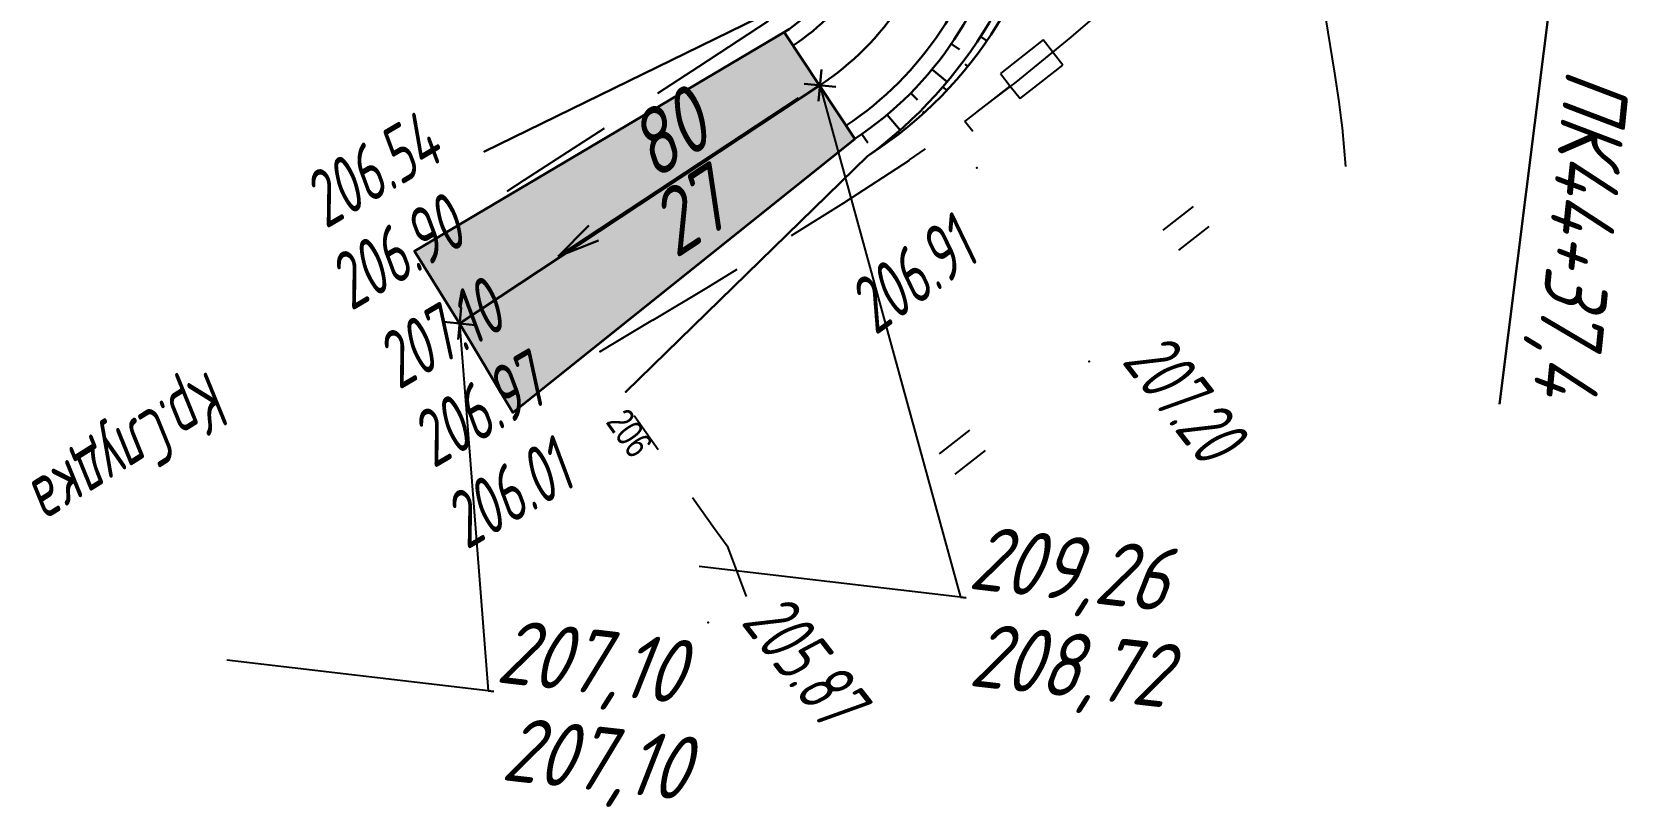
# Model space of a CAD drawing. Header units: millimetres. Extents: x -1799 to 6962, y -1020 to 4121.
# Drawn here: x 2051.6 to 2151.4, y 2132.5 to 2181 of the extents above; entities that cross this region are included whole.
import ezdxf
from ezdxf import colors
from ezdxf.entities.mleader import LeaderData, LeaderLine
from ezdxf.math import Vec2, Vec3

# ---------------------------------------------------------------- set-up
doc = ezdxf.new("R2010")
doc.units = ezdxf.units.MM
doc.linetypes.add('CONTI', pattern=[0])
for name, color, linetype in [('GOR_BDEFAULT', 212, 'CONTI'), ('NAD_MDEFAULT', 7, 'CONTI'), ('PI_OTDEFAULT', 172, 'CONTI'), ('PI_TTDEFAULT', 5, 'CONTI'), ('SIT_LDEFAULT', 7, 'CONTI'), ('USLZNDEFAULT', 7, 'CONTI'), ('ZAPSKDEFAULT', 7, 'CONTI')]:
    doc.layers.add(name, color=color, linetype=linetype)
for name, color, linetype, lineweight in [('Гравий', 30, 'Continuous', 35), ('КОПИЯ_ОСЬ_13_ОТКОСЫ', 7, 'Continuous', 30), ('ОСЬ_ВЕРХ_ПОКРЫТИЯ_ГРАНИЦЫ_ПОЛОС', 7, 'Continuous', 30), ('Ось_примыкания', 1, 'Continuous', 35), ('Отметки', 5, 'Continuous', 30), ('Привязка', 250, 'Continuous', 35), ('Уклоны ПЧ', 5, 'Continuous', 30)]:
    doc.layers.add(name, color=color, linetype=linetype, lineweight=lineweight)
doc.styles.add('eskd', font='spds.shx', dxfattribs={"width": 1.2, "oblique": 15})
doc.styles.add('SHRFT', font='TXT', dxfattribs={"width": 3.5})
doc.styles.add('ГОСТ', font='', dxfattribs={"oblique": 15, "height": 4})
doc.styles.get('ГОСТ').set_extended_font_data('GOST type A')

# ---------------------------------------------------------------- blocks, each defined once
blk = doc.blocks.new('BL_2011')
at = {"color": 0}
for p, q in [((0, 0), (0, 2.4)), ((1.6, 0), (1.6, 2.4))]:
    blk.add_line(p, q, dxfattribs=at)
blk = doc.blocks.new('BL_12')
at = {"color": 0}
for p, q in [((1, 7), (-1, 7)), ((-1, 7), (-1, 3.6)), ((1, 3.6), (1, 7)), ((-1, 3.6), (0, 3.6)), ((0, 0), (0, 3.6)), ((0, 3.6), (1, 3.6)), ((0.8, 0), (0, 0))]:
    blk.add_line(p, q, dxfattribs=at)
blk = doc.blocks.new('_None')
blk = doc.blocks.new('Крест')
at = {"layer": 'Отметки'}
for points in [[(0, 1), (0, -1)], [(-1, 0), (1, 0)]]:
    blk.add_lwpolyline(points, dxfattribs=at)
blk = doc.blocks.new('Стрелка')
at = {"layer": 'Уклоны ПЧ', "ltscale": 2}
for points in [[(-0.02342005360436872, -0.04794833697465961), (-0.02342005360436872, 17.97170368749525)], [(-0.02342005360436872, -0.04794833697465961), (-0.5784949510263147, 2.621650927669716)], [(-0.02342005360436872, -0.04794833697465961), (0.5316548438175772, 2.621650927669716)]]:
    blk.add_lwpolyline(points, dxfattribs=at)

msp = doc.modelspace()

# ---------------------------------------------------------------- hatches: boundary and pattern name
at = {"layer": 'Гравий', "ltscale": 7}
msp.add_hatch(color=256, dxfattribs=at).paths.add_polyline_path([(2103.056259430867, 2174.346230029513), (2102.504782981772, 2175.180420490366), (2099.195924254405, 2180.18556323034), (2098.644447796085, 2181.019753691194), (2075.532788268416, 2167.271770566155), (2078.327211267091, 2162.793127567892), (2081.654201235893, 2157.232184638654)])

# ---------------------------------------------------------------- linework, layer by layer
at = {"layer": 'GOR_BDEFAULT', "color": 212, "flags": 128}
for points, elevation in [([(2133.771700376421, 2172.629212735606), (2133.5617003764, 2175.039216734854), (2133.491700376451, 2175.659211734695), (2133.351700376437, 2176.669213734952), (2133.081700376419, 2178.45921473523), (2132.53170037643, 2181.929215735209)], 208), ([(2089.251700376402, 2157.039216734854), (2090.751700376402, 2154.909211734695)], 206), ([(2089.251700376402, 2157.039216734854), (2090.751700376402, 2154.909211734695)], 206), ([(2092.901700376426, 2151.899216735189), (2094.28170037643, 2149.979210735683), (2095.071700376409, 2148.889214735863), (2096.261700376412, 2145.719216735487)], 206), ([(2092.901700376426, 2151.899216735189), (2094.28170037643, 2149.979210735683), (2095.071700376409, 2148.889214735863), (2096.261700376412, 2145.719216735487)], 206)]:
    msp.add_lwpolyline(points, dxfattribs=dict(at, elevation=elevation))
at = {"layer": 'PI_TTDEFAULT', "color": 5}
for p in [(2079.891700376416, 2173.559212735307, 206.537), (2110.691700376405, 2172.529213735287, 206.908), (2081.341700376428, 2171.089211735328, 206.897), (2083.751700376402, 2166.379212735606, 207.1), (2087.121700376398, 2161.049218735111, 206.972), (2117.711700376423, 2160.409211734695, 207.199), (2088.721700376433, 2158.529213735287, 206.014), (2093.881700376407, 2144.089211735328, 205.873)]:
    msp.add_point(p, dxfattribs=at)
at = {"layer": 'SIT_LDEFAULT', "color": 7}
for p, q in [((2116.591700376428, 2180.70921473523), (2118.521700376421, 2182.349213735585)), ((2097.641700376416, 2181.719216735487), (2093.28170037643, 2178.859215734911)), ((2113.141700376416, 2177.889214735863), (2116.591700376428, 2180.70921473523)), ((2093.28170037643, 2178.859215734911), (2090.711700376423, 2177.179215735209)), ((2110.741700376451, 2176.059212735307), (2113.141700376416, 2177.889214735863)), ((2087.371700376398, 2174.999215735507), (2085.081700376419, 2173.51921173503)), ((2085.081700376419, 2173.51921173503), (2082.371700376398, 2171.759217735765)), ((2106.471700376433, 2173.029213735287), (2107.481700376442, 2173.729210735683)), ((2102.361700376447, 2170.349213735585), (2106.471700376433, 2173.01921173503)), ((2082.371700376398, 2171.759217735765), (2081.341700376428, 2171.089211735328)), ((2099.101700376437, 2168.309212735307), (2102.361700376447, 2170.349213735585)), ((2093.901700376426, 2165.099213735585), (2095.691700376405, 2166.199212734972)), ((2090.421700376444, 2163.009217735765), (2093.901700376426, 2165.099213735585)), ((2088.021700376421, 2161.579216734891), (2090.421700376444, 2163.01921173503)), ((2087.121700376398, 2161.049218735111), (2088.021700376421, 2161.579216734891))]:
    msp.add_line(p, q, dxfattribs=at)
at = {"layer": 'Гравий', "linetype": 'Continuous'}
msp.add_lwpolyline([(2098.644447795939, 2181.019753691194), (2075.496418951292, 2167.330059947831), (2078.327211267091, 2162.793127567892), (2081.654201235893, 2157.232184638654), (2103.056259436193, 2174.34623003417)], dxfattribs=at)
at = {"layer": 'КОПИЯ_ОСЬ_13_ОТКОСЫ'}
for p, q in [((2109.09406553297, 2180.295169312892), (2109.613136453097, 2179.940845443321)), ((2111.320481727433, 2180.486453577329), (2110.929000455226, 2180.75487695766)), ((2107.893017623932, 2178.696817080875), (2108.835592927187, 2177.91908248273)), ((2110.126800932669, 2178.882355999586), (2109.966106044865, 2179.011892043439)), ((2108.8126431738, 2177.375374823262), (2108.568471720073, 2177.605531701272)), ((2106.551824618897, 2177.214100903285), (2106.985603073155, 2176.784311822069)), ((2105.081563125927, 2175.859266197694), (2105.889041811237, 2174.898857688916)), ((2107.385879682939, 2175.974536209752), (2107.304108859835, 2176.064536709723)), ((2103.494375700286, 2174.643502234866), (2103.872158063177, 2174.100900411991)), ((2105.855056151466, 2174.68823057079), (2105.771570519582, 2174.79577561972)), ((2104.229341545035, 2173.52416231708), (2104.225259653127, 2173.530356051785))]:
    msp.add_line(p, q, dxfattribs=at)
msp.add_lwpolyline([(2103.84993081695, 2173.260944792454, 0.2041012348109405), (2115.192826723456, 2192.282762801659, -0.2296073473944282), (2122.708191446271, 2197.718097336975), (2125.984796864339, 2198.150490045932), (2125.984796864339, 2198.150490045932)], format="xyb", dxfattribs=at)
at = {"layer": 'КОПИЯ_ОСЬ_13_ОТКОСЫ', "ltscale": 7}
msp.add_lwpolyline([(2100.850353615484, 2177.682991863613), (2078.327211267091, 2162.793127567892)], dxfattribs=at)
at = {"layer": 'ОСЬ_ВЕРХ_ПОКРЫТИЯ_ГРАНИЦЫ_ПОЛОС', "linetype": 'Continuous', "lineweight": 30}
for points in [[(2098.644447796027, 2181.019753691194, 0.203813681856314), (2104.691473710011, 2190.15862897822), (2105.326950708704, 2193.603421834682, 0.4049385874175538), (2094.535093590481, 2209.823285363999, 0.4049385874589284)], [(2128.930886086609, 2203.067658821506), (2128.930886086609, 2203.067658821506, 0.4182346168931137), (2113.212090883879, 2192.249064442155), (2112.558728731887, 2188.70731976853, -0.2038136818378246), (2103.056259439714, 2174.346230032307)], [(2125.629968743635, 2195.776864759077), (2120.979211742999, 2195.927410733339, 0.2457261751420795), (2115.681379689204, 2192.165030208801, -0.2244804209133959), (2104.03681651626, 2173.398506538396)], [(2102.504782984333, 2175.180420489435, 0.2038136818433107), (2111.57532185413, 2188.888733419974), (2112.22868400621, 2192.430478093599)], [(2099.19592425132, 2180.185563233134), (2099.19592425132, 2180.185563233134), (2099.195924251349, 2180.185563233134, 0.203813681862658), (2105.674880587767, 2189.977215326776)]]:
    msp.add_lwpolyline(points, format="xyb", dxfattribs=at)
for points in [[(2097.909324015965, 2182.363437406172), (2079.891700376416, 2173.559212735307)], [(2103.84993081695, 2173.260944792454), (2088.721700376433, 2158.529213735287)]]:
    msp.add_lwpolyline(points, dxfattribs=at)
at = {"layer": 'Ось_примыкания', "lineweight": 30, "ltscale": 7}
msp.add_lwpolyline([(2112.479473295776, 2210.326749362436), (2109.260615510759, 2192.877969384578, -2.855089563826004e-06), (2109.260578219351, 2192.877767228906), (2108.625101220949, 2189.432974373375, -0.2038136818649989), (2100.850353617259, 2177.682991860819), (2100.850353617259, 2177.682991860819)], format="xyb", dxfattribs=at)
at = {"layer": 'Ось_примыкания', "linetype": 'Continuous'}
msp.add_lwpolyline([(2098.644447794833, 2181.019753693056), (2103.056259436164, 2174.34623003417)], dxfattribs=at)
at = {"layer": 'Привязка', "lineweight": 30, "ltscale": 7}
msp.add_lwpolyline([(2143.395103508441, 2157.756507530262), (2148.379855798043, 2197.462886414875)], dxfattribs=at)

# ---------------------------------------------------------------- block references
at = {"layer": 'USLZNDEFAULT', "color": 7, "rotation": 307.9999999999999}
msp.add_blockref('BL_12', (2109.941700376405, 2175.439217735467), dxfattribs=at)
at = {"layer": 'ZAPSKDEFAULT', "color": 7, "rotation": 307.9999999999999}
for p in [(2122.351700376437, 2168.639214735863), (2108.351700376437, 2154.639214735863)]:
    msp.add_blockref('BL_2011', p, dxfattribs=at)
at = {"layer": 'Отметки', "rotation": 354.2591363918241}
for p in [(2100.875129946255, 2177.699400695426), (2078.327211267091, 2162.793127567892)]:
    msp.add_blockref('Крест', p, dxfattribs=at)
at = {"layer": 'Уклоны ПЧ', "rotation": 303.3505976412815}
msp.add_blockref('Стрелка', (2084.539127909471, 2166.996086398524), dxfattribs=at)

# ---------------------------------------------------------------- texts
at = {"layer": 'GOR_BDEFAULT', "color": 212, "style": 'SHRFT', "width": 0.75}
msp.add_text('206', height=1.722262, rotation=305.461433, dxfattribs=at).set_placement((2087.429092376444, 2156.614823735704, 206))
msp.add_text('206', height=1.722262, rotation=305.461433, dxfattribs=at).set_placement((2087.429092376444, 2156.614823735704, 206))
at = {"layer": 'NAD_MDEFAULT', "color": 7, "style": 'eskd', "oblique": 10, "width": 0.8}
msp.add_text('Кр.Слудка', height=3.5, rotation=212.22101, dxfattribs=at).set_placement((2062.697766376436, 2159.906031735626))
at = {"layer": 'PI_OTDEFAULT', "color": 172, "style": 'eskd', "oblique": 10, "width": 0.8}
for s, rotation, p in [('206.54', 30.472661, (2069.947650376425, 2168.67545973548)), ('206.90', 30.472661, (2071.536068376396, 2163.544203735341)), ('206.91', 35.842665, (2104.337939376428, 2162.010538735812)), ('207.10', 30.472661, (2074.524292376425, 2158.605202735786)), ('206.97', 30.472661, (2076.690181376422, 2153.692015734886)), ('207.20', 307.9999999999999, (2119.701700376414, 2160.399216735189)), ('206.01', 30.472661, (2078.770802376393, 2148.60465773606)), ('205.87', 307.9999999999999, (2095.871700376398, 2144.079216734891))]:
    msp.add_text(s, height=3.5, rotation=rotation, dxfattribs=at).set_placement(p)
at = {"layer": 'Отметки', "color": 0, "style": 'ГОСТ', "oblique": 15}
for s, p in [('208,72', (2110.125063199966, 2140.137840139133, 126.574)), ('207,10', (2080.878921163598, 2134.244789429394, 126.574))]:
    msp.add_text(s, height=4, rotation=353.617633972893, dxfattribs=at).set_placement(p)
at = {"layer": 'Привязка', "lineweight": 30, "ltscale": 7, "style": 'ГОСТ', "oblique": 15}
msp.add_text('ПК44+37,4', height=4, rotation=264.1802857181817, dxfattribs=at).set_placement((2147.581168932151, 2178.802859358874, 126.574))
at = {"layer": 'Уклоны ПЧ', "style": 'ГОСТ', "oblique": 15}
for s, p in [('80', (2090.463371080239, 2171.676340205048)), ('27', (2091.832128040385, 2166.809001593304))]:
    msp.add_text(s, height=4, rotation=33.24134198000053, dxfattribs=at).set_placement(p)

# ---------------------------------------------------------------- leaders
at = {"layer": 'Отметки', "ltscale": 0.2}
ml = msp.add_multileader_mtext('Standard', dxfattribs=at)
ml.set_content('209,26', color=256, style='ГОСТ')
ml.set_leader_properties()
ml.set_arrow_properties(name='NONE')
ml.build(insert=Vec2(0, 0))
ml.multileader.update_dxf_attribs({"text_left_attachment_type": 6, "text_right_attachment_type": 6, "dogleg_length": 0.36, "arrow_head_size": 2})
ctx = ml.context
ctx.base_point, ctx.arrow_head_size, ctx.landing_gap_size, ctx.plane_origin, ctx.plane_x_axis, ctx.plane_y_axis = Vec3(2110.029110994606, 2145.623900926173), 2, 0, Vec3(2129.637723901173, 2069.273473502521), Vec3(0.993179759339595, -0.1165931629133735), Vec3(0.1165931629133735, 0.993179759339595)
ctx.left_attachment, ctx.right_attachment = 6, 6
notes = []
notes.append((ctx, [(0, (1, 1, 0), (2109.671566281244, 2145.665874464822), (0.993179759339595, -0.1165931629133735), 0.36, [(0, [(2100.875129946255, 2177.699400695426)], 0, [])])]))
ctx.mtext.insert, ctx.mtext.text_direction, ctx.mtext.rotation, ctx.mtext.line_spacing_style, ctx.mtext.flow_direction = Vec3(2110.565489548209, 2150.192953771365), Vec3(0.993179759339595, -0.1165931629133735), 6.166326354547913, 2, 5
ml = msp.add_multileader_mtext('Standard', dxfattribs=at)
ml.set_content('207,10', color=256, style='ГОСТ')
ml.set_leader_properties()
ml.set_arrow_properties(name='NONE')
ml.build(insert=Vec2(0, 0))
ml.multileader.update_dxf_attribs({"text_left_attachment_type": 6, "text_right_attachment_type": 6, "dogleg_length": 0.36, "arrow_head_size": 2})
ctx = ml.context
ctx.base_point, ctx.arrow_head_size, ctx.landing_gap_size, ctx.plane_origin, ctx.plane_x_axis, ctx.plane_y_axis = Vec3(2080.476282999656, 2139.766853251927), 2, 0, Vec3(2100.391581864804, 2063.380422792782), Vec3(0.993179759339595, -0.1165931629133735), Vec3(0.1165931629133735, 0.993179759339595)
ctx.left_attachment, ctx.right_attachment = 6, 6
notes.append((ctx, [(0, (1, 1, 0), (2080.118738286294, 2139.808826790576), (0.9931797593395949, -0.1165931629133735), 0.36, [(0, [(2078.327211267091, 2162.793127567892)], 0, [])])]))
ctx.mtext.insert, ctx.mtext.text_direction, ctx.mtext.rotation, ctx.mtext.line_spacing_style, ctx.mtext.flow_direction = Vec3(2081.012661553259, 2144.335906097119), Vec3(0.993179759339595, -0.1165931629133735), 6.166326354547913, 2, 5
for ctx, leaders in notes:
    for number, flags, end, landing, length, lines in leaders:
        leader = LeaderData()
        leader.index, (leader.has_last_leader_line, leader.has_dogleg_vector, leader.attachment_direction) = number, flags
        leader.last_leader_point, leader.dogleg_vector, leader.dogleg_length = Vec3(end), Vec3(landing), length
        for number, points, colour, breaks in lines:
            line = LeaderLine()
            line.index, line.vertices, line.color, line.breaks = number, Vec3.list(points), colors.encode_raw_color(colour), breaks
            leader.lines.append(line)
        ctx.leaders.append(leader)

doc.saveas('drawing.dxf')
